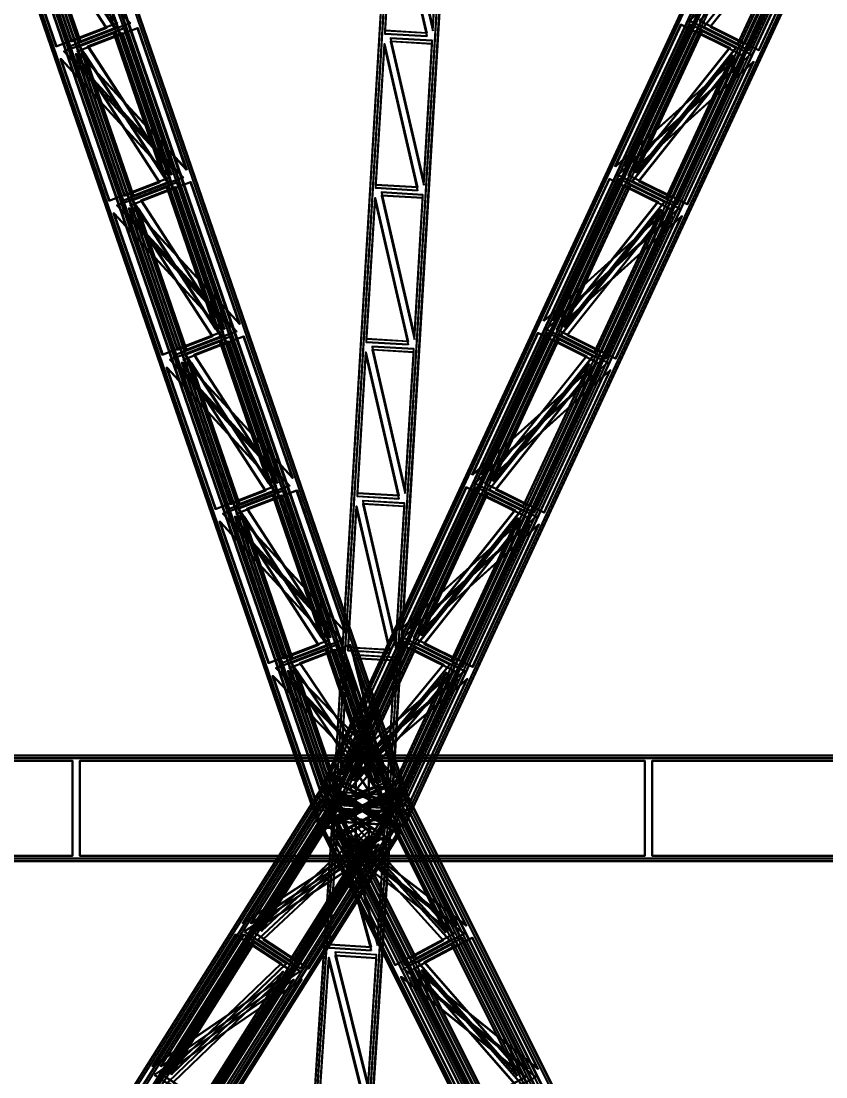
# Model space of a CAD drawing. Header units: millimetres. Extents: x -84906 to 117550, y -3000 to 338000.
# Drawn here: x -9073 to -2987, y 103968 to 111956 of the extents above; entities that cross this region are included whole.
import ezdxf

# ---------------------------------------------------------------- set-up
doc = ezdxf.new("R2010")
doc.units = ezdxf.units.MM
doc.layers.add('D-STR-DIM', color=7, linetype='Continuous', lineweight=13)
doc.layers.add('D-STR-STRC', color=7, linetype='Continuous', lineweight=25)
doc.styles.add('OpenSansCondensed-Light', font='OpenSansCondensed-Light.ttf')
doc.styles.add('TOWER_UNICODE', font='Arial Unicode.ttf')
doc.dimstyles.new('EZDXF', dxfattribs={"dimtxt": 0.25, "dimasz": 0.175, "dimexe": 0.375, "dimexo": 0.125, "dimgap": 0.1, "dimtad": 1, "dimlfac": 100, "dimzin": 12, "dimdsep": 46, "dimtxsty": 'OpenSansCondensed-Light', "dimblk": 'ARCHTICK', "dimcen": 2.5, "dimazin": 3, "dimtfac": 0.5, "dimtmove": 2, "dimatfit": 3})

# ---------------------------------------------------------------- blocks, each defined once
blk = doc.blocks.new('_ARCHTICK')
at = {"color": 0, "linetype": 'BYBLOCK', "const_width": 0.15}
blk.add_lwpolyline([(-0.5, -0.5), (0.5, 0.5)], dxfattribs=at)

msp = doc.modelspace()

# ---------------------------------------------------------------- linework, layer by layer
at = {"layer": 'D-STR-STRC'}
for points in [[(-6260.8, 106109.5), (-6828.6, 105890.5), (-11640.1, 119890.5), (-11072.3, 120109.5)], [(-6255.6, 106109.5), (-6823.3, 105890.5), (-11634.8, 119890.5), (-11067, 120109.5)], [(-6160.6, 106109.5), (-6728.4, 105890.5), (-11539.8, 119890.5), (-10972.1, 120109.5)], [(-6155.3, 106109.5), (-6723.1, 105890.5), (-11534.6, 119890.5), (-10966.8, 120109.5)], [(-6340.3, 106071.8), (-6712.9, 105928.2), (-11524.3, 119928.2), (-11151.8, 120071.8)], [(-6335, 106071.8), (-6707.6, 105928.2), (-11519.1, 119928.2), (-11146.5, 120071.8)], [(-6276.3, 106071.8), (-6648.9, 105928.2), (-11460.4, 119928.2), (-11087.8, 120071.8)], [(-6271, 106071.8), (-6643.6, 105928.2), (-11455.1, 119928.2), (-11082.5, 120071.8)], [(-6811.4, 106138.2), (-6252.7, 105861.8), (239.3, 119861.8), (-319.5, 120138.2)], [(-6807.4, 106138.2), (-6248.7, 105861.8), (243.3, 119861.8), (-315.5, 120138.2)], [(-6735.3, 106138.2), (-6176.5, 105861.8), (315.5, 119861.8), (-243.3, 120138.2)], [(-6731.3, 106138.2), (-6172.5, 105861.8), (319.5, 119861.8), (-239.3, 120138.2)], [(-6701.6, 106090.7), (-6334.9, 105909.3), (157, 119909.3), (-209.7, 120090.7)], [(-6697.6, 106090.7), (-6330.9, 105909.3), (161, 119909.3), (-205.7, 120090.7)], [(-6653, 106090.7), (-6286.3, 105909.3), (205.7, 119909.3), (-161, 120090.7)], [(-6649, 106090.7), (-6282.3, 105909.3), (209.7, 119909.3), (-157, 120090.7)], [(-6272.4, 106000.1), (-6711.6, 106026.1), (-5871.3, 120026.1), (-5432.1, 120000.1)], [(-6272.4, 106000.1), (-6711.6, 106026.1), (-5871.3, 120026.1), (-5432.1, 120000.1)], [(-6272.4, 105998.2), (-6711.6, 106024.2), (-5871.3, 120024.2), (-5432.1, 119998.2)], [(-6272.4, 105998.2), (-6711.6, 106024.2), (-5871.3, 120024.2), (-5432.1, 119998.2)], [(-6272.4, 105975.8), (-6711.6, 106001.8), (-5871.3, 120001.8), (-5432.1, 119975.8)], [(-6272.4, 105975.8), (-6711.6, 106001.8), (-5871.3, 120001.8), (-5432.1, 119975.8)], [(-6272.4, 105973.9), (-6711.6, 105999.9), (-5871.3, 119999.9), (-5432.1, 119973.9)], [(-6272.4, 105973.9), (-6711.6, 105999.9), (-5871.3, 119999.9), (-5432.1, 119973.9)], [(-5957.9, 111907.7), (-5893.8, 112975.2), (-6208.2, 112993.8)], [(-5957.9, 111907.7), (-5893.8, 112975.2), (-6208.2, 112993.8)], [(-5957.9, 111905.8), (-5893.8, 112973.3), (-6208.2, 112991.9)], [(-5957.9, 111905.8), (-5893.8, 112973.3), (-6208.2, 112991.9)], [(-5957.9, 111883.4), (-5893.8, 112950.9), (-6208.2, 112969.5)], [(-5957.9, 111883.4), (-5893.8, 112950.9), (-6208.2, 112969.5)], [(-5957.9, 111881.4), (-5893.8, 112949), (-6208.2, 112967.6)], [(-5957.9, 111881.4), (-5893.8, 112949), (-6208.2, 112967.6)], [(-8429.4, 111901.9), (-8691.1, 111801), (-9059.7, 112873.7)], [(-8424.1, 111901.9), (-8685.8, 111801), (-9054.4, 112873.7)], [(-8365.4, 111901.9), (-8627.1, 111801), (-8995.7, 112873.7)], [(-8360.1, 111901.9), (-8621.8, 111801), (-8990.5, 112873.7)], [(-6005.5, 111865.7), (-6319.9, 111884.3), (-6255.8, 112951.9)], [(-6005.5, 111865.7), (-6319.9, 111884.3), (-6255.8, 112951.9)], [(-6005.5, 111863.8), (-6319.9, 111882.4), (-6255.8, 112950)], [(-6005.5, 111863.8), (-6319.9, 111882.4), (-6255.8, 112950)], [(-6005.5, 111841.4), (-6319.9, 111860), (-6255.8, 112927.6)], [(-6005.5, 111841.4), (-6319.9, 111860), (-6255.8, 112927.6)], [(-6005.5, 111839.5), (-6319.9, 111858.1), (-6255.8, 112925.7)], [(-6005.5, 111839.5), (-6319.9, 111858.1), (-6255.8, 112925.7)], [(-8349.9, 111939.6), (-8806.8, 111763.4), (-9175.4, 112836.1)], [(-8344.6, 111939.6), (-8801.5, 111763.4), (-9170.2, 112836.1)], [(-8249.7, 111939.6), (-8706.5, 111763.4), (-9075.2, 112836.1)], [(-8244.4, 111939.6), (-8701.3, 111763.4), (-9069.9, 112836.1)], [(-4020.8, 111959.7), (-3571.1, 111737.2), (-3071.9, 112813.7)], [(-4016.7, 111959.7), (-3567.1, 111737.2), (-3067.9, 112813.7)], [(-3944.6, 111959.7), (-3494.9, 111737.2), (-2995.7, 112813.7)], [(-3940.6, 111959.7), (-3490.9, 111737.2), (-2991.7, 112813.7)], [(-3910.9, 111912.1), (-3653.4, 111784.7), (-3154.2, 112861.2)], [(-3906.9, 111912.1), (-3649.4, 111784.7), (-3150.2, 112861.2)], [(-3862.3, 111912.1), (-3604.7, 111784.7), (-3105.6, 112861.2)], [(-3858.3, 111912.1), (-3600.7, 111784.7), (-3101.6, 112861.2)], [(-4582.2, 110853), (-4083, 111929.5), (-3633.4, 111707)], [(-4578.2, 110853), (-4079, 111929.5), (-3629.4, 111707)], [(-4506, 110853), (-4006.9, 111929.5), (-3557.2, 111707)], [(-4502, 110853), (-4002.9, 111929.5), (-3553.2, 111707)], [(-7923.6, 110830.6), (-8292.2, 111903.3), (-8749.1, 111727.1)], [(-7918.3, 110830.6), (-8286.9, 111903.3), (-8743.8, 111727.1)], [(-7823.3, 110830.6), (-8192, 111903.3), (-8648.9, 111727.1)], [(-7818, 110830.6), (-8186.7, 111903.3), (-8643.6, 111727.1)], [(-8003, 110792.9), (-8371.7, 111865.6), (-8633.4, 111764.7)], [(-7997.7, 110792.9), (-8366.4, 111865.6), (-8628.1, 111764.7)], [(-7939, 110792.9), (-8307.7, 111865.6), (-8569.4, 111764.7)], [(-7933.8, 110792.9), (-8302.4, 111865.6), (-8564.1, 111764.7)], [(-4472.4, 110805.5), (-3973.2, 111882), (-3715.7, 111754.5)], [(-4468.4, 110805.5), (-3969.2, 111882), (-3711.6, 111754.5)], [(-4423.8, 110805.5), (-3924.6, 111882), (-3667, 111754.5)], [(-4419.8, 110805.5), (-3920.6, 111882), (-3663, 111754.5)], [(-6075.5, 110699.1), (-6389.9, 110717.7), (-6325.9, 111785.2)], [(-6075.5, 110699.1), (-6389.9, 110717.7), (-6325.9, 111785.2)], [(-6075.5, 110697.2), (-6389.9, 110715.8), (-6325.9, 111783.3)], [(-6075.5, 110697.2), (-6389.9, 110715.8), (-6325.9, 111783.3)], [(-6075.5, 110674.7), (-6389.9, 110693.4), (-6325.9, 111760.9)], [(-6075.5, 110674.7), (-6389.9, 110693.4), (-6325.9, 111760.9)], [(-6075.5, 110672.8), (-6389.9, 110691.4), (-6325.9, 111759)], [(-6075.5, 110672.8), (-6389.9, 110691.4), (-6325.9, 111759)], [(-6027.9, 110741), (-5963.8, 111808.6), (-6278.3, 111827.2)], [(-6027.9, 110741), (-5963.8, 111808.6), (-6278.3, 111827.2)], [(-6027.9, 110739.1), (-5963.8, 111806.6), (-6278.3, 111825.3)], [(-6027.9, 110739.1), (-5963.8, 111806.6), (-6278.3, 111825.3)], [(-6027.9, 110716.7), (-5963.8, 111784.2), (-6278.3, 111802.8)], [(-6027.9, 110716.7), (-5963.8, 111784.2), (-6278.3, 111802.8)], [(-6027.9, 110714.8), (-5963.8, 111782.3), (-6278.3, 111800.9)], [(-6027.9, 110714.8), (-5963.8, 111782.3), (-6278.3, 111800.9)], [(-8028.4, 110735.3), (-8290.1, 110634.4), (-8658.8, 111707.1)], [(-8023.1, 110735.3), (-8284.8, 110634.4), (-8653.5, 111707.1)], [(-7964.4, 110735.3), (-8226.1, 110634.4), (-8594.8, 111707.1)], [(-7959.2, 110735.3), (-8220.9, 110634.4), (-8589.5, 111707.1)], [(-4451.9, 110745.5), (-4194.4, 110618), (-3695.2, 111694.5)], [(-4447.9, 110745.5), (-4190.4, 110618), (-3691.2, 111694.5)], [(-4403.3, 110745.5), (-4145.7, 110618), (-3646.6, 111694.5)], [(-4399.3, 110745.5), (-4141.7, 110618), (-3642.6, 111694.5)], [(-7949, 110772.9), (-8405.8, 110596.7), (-8774.5, 111669.4)], [(-7943.7, 110772.9), (-8400.5, 110596.7), (-8769.2, 111669.4)], [(-7848.7, 110772.9), (-8305.6, 110596.7), (-8674.2, 111669.4)], [(-7843.4, 110772.9), (-8300.3, 110596.7), (-8669, 111669.4)], [(-4561.7, 110793), (-4112.1, 110570.5), (-3612.9, 111647)], [(-4557.7, 110793), (-4108.1, 110570.5), (-3608.9, 111647)], [(-4485.6, 110793), (-4035.9, 110570.5), (-3536.7, 111647)], [(-4481.6, 110793), (-4031.9, 110570.5), (-3532.7, 111647)], [(-7522.6, 109663.9), (-7891.3, 110736.6), (-8348.1, 110560.4)], [(-7517.3, 109663.9), (-7886, 110736.6), (-8342.9, 110560.4)], [(-7422.4, 109663.9), (-7791, 110736.6), (-8247.9, 110560.4)], [(-7417.1, 109663.9), (-7785.8, 110736.6), (-8242.6, 110560.4)], [(-5123.2, 109686.3), (-4624, 110762.8), (-4174.4, 110540.3)], [(-5119.2, 109686.3), (-4620, 110762.8), (-4170.4, 110540.3)], [(-5047, 109686.3), (-4547.9, 110762.8), (-4098.2, 110540.3)], [(-5043, 109686.3), (-4543.8, 110762.8), (-4094.2, 110540.3)], [(-7602.1, 109626.3), (-7970.7, 110699), (-8232.4, 110598.1)], [(-7596.8, 109626.3), (-7965.4, 110699), (-8227.1, 110598.1)], [(-7538.1, 109626.3), (-7906.7, 110699), (-8168.4, 110598.1)], [(-7532.8, 109626.3), (-7901.5, 110699), (-8163.2, 110598.1)], [(-6097.9, 109574.3), (-6033.8, 110641.9), (-6348.3, 110660.5)], [(-6097.9, 109574.3), (-6033.8, 110641.9), (-6348.3, 110660.5)], [(-6097.9, 109572.4), (-6033.8, 110640), (-6348.3, 110658.6)], [(-6097.9, 109572.4), (-6033.8, 110640), (-6348.3, 110658.6)], [(-6097.9, 109550), (-6033.8, 110617.6), (-6348.3, 110636.2)], [(-6097.9, 109550), (-6033.8, 110617.6), (-6348.3, 110636.2)], [(-5013.4, 109638.8), (-4514.2, 110715.3), (-4256.7, 110587.9)], [(-5009.4, 109638.8), (-4510.2, 110715.3), (-4252.6, 110587.9)], [(-4964.8, 109638.8), (-4465.6, 110715.3), (-4208, 110587.9)], [(-4960.8, 109638.8), (-4461.6, 110715.3), (-4204, 110587.9)], [(-6145.5, 109532.4), (-6459.9, 109551), (-6395.9, 110618.6)], [(-6145.5, 109532.4), (-6459.9, 109551), (-6395.9, 110618.6)], [(-6145.5, 109530.5), (-6459.9, 109549.1), (-6395.9, 110616.6)], [(-6145.5, 109530.5), (-6459.9, 109549.1), (-6395.9, 110616.6)], [(-6145.5, 109508.1), (-6459.9, 109526.7), (-6395.9, 110594.2)], [(-6145.5, 109508.1), (-6459.9, 109526.7), (-6395.9, 110594.2)], [(-6145.5, 109506.2), (-6459.9, 109524.8), (-6395.9, 110592.3)], [(-6145.5, 109506.2), (-6459.9, 109524.8), (-6395.9, 110592.3)], [(-6097.9, 109548.1), (-6033.8, 110615.7), (-6348.3, 110634.3)], [(-6097.9, 109548.1), (-6033.8, 110615.7), (-6348.3, 110634.3)], [(-7548, 109606.2), (-8004.9, 109430.1), (-8373.5, 110502.8)], [(-7542.7, 109606.2), (-7999.6, 109430.1), (-8368.2, 110502.8)], [(-7447.8, 109606.2), (-7904.6, 109430.1), (-8273.3, 110502.8)], [(-7442.5, 109606.2), (-7899.3, 109430.1), (-8268, 110502.8)], [(-7627.4, 109568.6), (-7889.1, 109467.7), (-8257.8, 110540.4)], [(-7622.2, 109568.6), (-7883.9, 109467.7), (-8252.5, 110540.4)], [(-7563.5, 109568.6), (-7825.2, 109467.7), (-8193.8, 110540.4)], [(-7558.2, 109568.6), (-7819.9, 109467.7), (-8188.6, 110540.4)], [(-5102.7, 109626.3), (-4653.1, 109403.8), (-4153.9, 110480.3)], [(-5098.7, 109626.3), (-4649.1, 109403.8), (-4149.9, 110480.3)], [(-5026.6, 109626.3), (-4576.9, 109403.8), (-4077.7, 110480.3)], [(-5022.6, 109626.3), (-4572.9, 109403.8), (-4073.7, 110480.3)], [(-4992.9, 109578.8), (-4735.4, 109451.4), (-4236.2, 110527.8)], [(-4988.9, 109578.8), (-4731.3, 109451.4), (-4232.2, 110527.8)], [(-4944.3, 109578.8), (-4686.7, 109451.4), (-4187.6, 110527.8)], [(-4940.3, 109578.8), (-4682.7, 109451.4), (-4183.6, 110527.8)], [(-7121.7, 108497.2), (-7490.3, 109569.9), (-7947.2, 109393.8)], [(-7116.4, 108497.2), (-7485, 109569.9), (-7941.9, 109393.8)], [(-7021.4, 108497.2), (-7390.1, 109569.9), (-7846.9, 109393.8)], [(-7016.1, 108497.2), (-7384.8, 109569.9), (-7841.7, 109393.8)], [(-7201.1, 108459.6), (-7569.8, 109532.3), (-7831.5, 109431.4)], [(-7195.8, 108459.6), (-7564.5, 109532.3), (-7826.2, 109431.4)], [(-7137.1, 108459.6), (-7505.8, 109532.3), (-7767.5, 109431.4)], [(-7131.9, 108459.6), (-7500.5, 109532.3), (-7762.2, 109431.4)], [(-5664.2, 108519.7), (-5165, 109596.2), (-4715.4, 109373.7)], [(-5660.2, 108519.7), (-5161, 109596.2), (-4711.4, 109373.7)], [(-5588, 108519.7), (-5088.9, 109596.2), (-4639.2, 109373.7)], [(-5584, 108519.7), (-5084.8, 109596.2), (-4635.2, 109373.7)], [(-5554.4, 108472.2), (-5055.2, 109548.6), (-4797.6, 109421.2)], [(-5550.4, 108472.2), (-5051.2, 109548.6), (-4793.6, 109421.2)], [(-5505.8, 108472.2), (-5006.6, 109548.6), (-4749, 109421.2)], [(-5501.8, 108472.2), (-5002.6, 109548.6), (-4745, 109421.2)], [(-6215.5, 108365.7), (-6530, 108384.3), (-6465.9, 109451.9)], [(-6215.5, 108365.7), (-6530, 108384.3), (-6465.9, 109451.9)], [(-6215.5, 108363.8), (-6530, 108382.4), (-6465.9, 109450)], [(-6215.5, 108363.8), (-6530, 108382.4), (-6465.9, 109450)], [(-6167.9, 108407.7), (-6103.9, 109475.2), (-6418.3, 109493.8)], [(-6167.9, 108407.7), (-6103.9, 109475.2), (-6418.3, 109493.8)], [(-6167.9, 108405.8), (-6103.9, 109473.3), (-6418.3, 109491.9)], [(-6167.9, 108405.8), (-6103.9, 109473.3), (-6418.3, 109491.9)], [(-6167.9, 108383.4), (-6103.9, 109450.9), (-6418.3, 109469.5)], [(-6167.9, 108383.4), (-6103.9, 109450.9), (-6418.3, 109469.5)], [(-6167.9, 108381.4), (-6103.9, 109449), (-6418.3, 109467.6)], [(-6167.9, 108381.4), (-6103.9, 109449), (-6418.3, 109467.6)], [(-7226.5, 108401.9), (-7488.2, 108301), (-7856.8, 109373.7)], [(-7221.2, 108401.9), (-7482.9, 108301), (-7851.6, 109373.7)], [(-7162.5, 108401.9), (-7424.2, 108301), (-7792.9, 109373.7)], [(-7157.2, 108401.9), (-7418.9, 108301), (-7787.6, 109373.7)], [(-6215.5, 108341.4), (-6530, 108360), (-6465.9, 109427.6)], [(-6215.5, 108341.4), (-6530, 108360), (-6465.9, 109427.6)], [(-6215.5, 108339.5), (-6530, 108358.1), (-6465.9, 109425.7)], [(-6215.5, 108339.5), (-6530, 108358.1), (-6465.9, 109425.7)], [(-5533.9, 108412.1), (-5276.4, 108284.7), (-4777.2, 109361.2)], [(-5529.9, 108412.1), (-5272.3, 108284.7), (-4773.2, 109361.2)], [(-5485.3, 108412.1), (-5227.7, 108284.7), (-4728.6, 109361.2)], [(-5481.3, 108412.1), (-5223.7, 108284.7), (-4724.6, 109361.2)], [(-7147, 108439.6), (-7603.9, 108263.4), (-7972.6, 109336.1)], [(-7141.8, 108439.6), (-7598.6, 108263.4), (-7967.3, 109336.1)], [(-7046.8, 108439.6), (-7503.7, 108263.4), (-7872.3, 109336.1)], [(-7041.5, 108439.6), (-7498.4, 108263.4), (-7867.1, 109336.1)], [(-5643.7, 108459.7), (-5194.1, 108237.2), (-4694.9, 109313.7)], [(-5639.7, 108459.7), (-5190.1, 108237.2), (-4690.9, 109313.7)], [(-5567.6, 108459.7), (-5117.9, 108237.2), (-4618.7, 109313.7)], [(-5563.6, 108459.7), (-5113.9, 108237.2), (-4614.7, 109313.7)], [(-6720.7, 107330.6), (-7089.4, 108403.3), (-7546.2, 108227.1)], [(-6715.4, 107330.6), (-7084.1, 108403.3), (-7540.9, 108227.1)], [(-6620.5, 107330.6), (-6989.1, 108403.3), (-7446, 108227.1)], [(-6615.2, 107330.6), (-6983.8, 108403.3), (-7440.7, 108227.1)], [(-6205.2, 107353), (-5706, 108429.5), (-5256.4, 108207)], [(-6201.2, 107353), (-5702, 108429.5), (-5252.4, 108207)], [(-6129, 107353), (-5629.9, 108429.5), (-5180.2, 108207)], [(-6125, 107353), (-5625.8, 108429.5), (-5176.2, 108207)], [(-6800.1, 107292.9), (-7168.8, 108365.6), (-7430.5, 108264.7)], [(-6794.9, 107292.9), (-7163.5, 108365.6), (-7425.2, 108264.7)], [(-6736.2, 107292.9), (-7104.8, 108365.6), (-7366.5, 108264.7)], [(-6730.9, 107292.9), (-7099.6, 108365.6), (-7361.3, 108264.7)], [(-6237.9, 107241), (-6173.9, 108308.6), (-6488.3, 108327.2)], [(-6237.9, 107241), (-6173.9, 108308.6), (-6488.3, 108327.2)], [(-6237.9, 107239.1), (-6173.9, 108306.6), (-6488.3, 108325.3)], [(-6237.9, 107239.1), (-6173.9, 108306.6), (-6488.3, 108325.3)], [(-6095.4, 107305.5), (-5596.2, 108382), (-5338.6, 108254.5)], [(-6091.4, 107305.5), (-5592.2, 108382), (-5334.6, 108254.5)], [(-6046.8, 107305.5), (-5547.6, 108382), (-5290, 108254.5)], [(-6042.8, 107305.5), (-5543.6, 108382), (-5286, 108254.5)], [(-6285.5, 107199.1), (-6600, 107217.7), (-6535.9, 108285.2)], [(-6285.5, 107199.1), (-6600, 107217.7), (-6535.9, 108285.2)], [(-6285.5, 107197.2), (-6600, 107215.8), (-6535.9, 108283.3)], [(-6285.5, 107197.2), (-6600, 107215.8), (-6535.9, 108283.3)], [(-6285.5, 107174.7), (-6600, 107193.4), (-6535.9, 108260.9)], [(-6285.5, 107174.7), (-6600, 107193.4), (-6535.9, 108260.9)], [(-6285.5, 107172.8), (-6600, 107191.4), (-6535.9, 108259)], [(-6285.5, 107172.8), (-6600, 107191.4), (-6535.9, 108259)], [(-6237.9, 107216.7), (-6173.9, 108284.2), (-6488.3, 108302.8)], [(-6237.9, 107216.7), (-6173.9, 108284.2), (-6488.3, 108302.8)], [(-6237.9, 107214.8), (-6173.9, 108282.3), (-6488.3, 108300.9)], [(-6237.9, 107214.8), (-6173.9, 108282.3), (-6488.3, 108300.9)], [(-6746.1, 107272.9), (-7203, 107096.7), (-7571.6, 108169.4)], [(-6740.8, 107272.9), (-7197.7, 107096.7), (-7566.3, 108169.4)], [(-6645.8, 107272.9), (-7102.7, 107096.7), (-7471.4, 108169.4)], [(-6640.6, 107272.9), (-7097.4, 107096.7), (-7466.1, 108169.4)], [(-6825.5, 107235.3), (-7087.2, 107134.4), (-7455.9, 108207.1)], [(-6820.3, 107235.3), (-7082, 107134.4), (-7450.6, 108207.1)], [(-6761.6, 107235.3), (-7023.3, 107134.4), (-7391.9, 108207.1)], [(-6756.3, 107235.3), (-7018, 107134.4), (-7386.6, 108207.1)], [(-6074.9, 107245.5), (-5817.4, 107118), (-5318.2, 108194.5)], [(-6070.9, 107245.5), (-5813.3, 107118), (-5314.2, 108194.5)], [(-6026.3, 107245.5), (-5768.7, 107118), (-5269.6, 108194.5)], [(-6022.3, 107245.5), (-5764.7, 107118), (-5265.5, 108194.5)], [(-6184.7, 107293), (-5735.1, 107070.5), (-5235.9, 108147)], [(-6180.7, 107293), (-5731.1, 107070.5), (-5231.9, 108147)], [(-6108.6, 107293), (-5658.9, 107070.5), (-5159.7, 108147)], [(-6104.5, 107293), (-5654.9, 107070.5), (-5155.7, 108147)], [(-6343.2, 106232), (-6688.4, 107236.6), (-7145.3, 107060.4)], [(-6337.9, 106232), (-6683.1, 107236.6), (-7140, 107060.4)], [(-6242.9, 106232), (-6588.2, 107236.6), (-7045, 107060.4)], [(-6237.6, 106232), (-6582.9, 107236.6), (-7039.8, 107060.4)], [(-6715.9, 106251.7), (-6247, 107262.8), (-5797.4, 107040.3)], [(-6711.9, 106251.7), (-6243, 107262.8), (-5793.4, 107040.3)], [(-6639.7, 106251.7), (-6170.8, 107262.8), (-5721.2, 107040.3)], [(-6635.7, 106251.7), (-6166.8, 107262.8), (-5717.2, 107040.3)], [(-6606.1, 106204.2), (-6137.2, 107215.3), (-5879.6, 107087.9)], [(-6602.1, 106204.2), (-6133.2, 107215.3), (-5875.6, 107087.9)], [(-6557.4, 106204.2), (-6088.6, 107215.3), (-5831, 107087.9)], [(-6553.4, 106204.2), (-6084.6, 107215.3), (-5827, 107087.9)], [(-6422.6, 106194.4), (-6767.8, 107199), (-7029.5, 107098.1)], [(-6417.3, 106194.4), (-6762.6, 107199), (-7024.3, 107098.1)], [(-6358.6, 106194.4), (-6703.9, 107199), (-6965.6, 107098.1)], [(-6353.4, 106194.4), (-6698.6, 107199), (-6960.3, 107098.1)], [(-6303.7, 106146.2), (-6243.9, 107141.9), (-6558.3, 107160.5)], [(-6303.7, 106146.2), (-6243.9, 107141.9), (-6558.3, 107160.5)], [(-6303.7, 106144.3), (-6243.9, 107140), (-6558.3, 107158.6)], [(-6303.7, 106144.3), (-6243.9, 107140), (-6558.3, 107158.6)], [(-6303.7, 106121.9), (-6243.9, 107117.6), (-6558.3, 107136.2)], [(-6303.7, 106121.9), (-6243.9, 107117.6), (-6558.3, 107136.2)], [(-6303.7, 106120), (-6243.9, 107115.7), (-6558.3, 107134.3)], [(-6303.7, 106120), (-6243.9, 107115.7), (-6558.3, 107134.3)], [(-6351.3, 106104.2), (-6665.7, 106122.9), (-6605.9, 107118.6)], [(-6351.3, 106104.2), (-6665.7, 106122.9), (-6605.9, 107118.6)], [(-6351.3, 106102.3), (-6665.7, 106120.9), (-6605.9, 107116.6)], [(-6351.3, 106102.3), (-6665.7, 106120.9), (-6605.9, 107116.6)], [(-6351.3, 106079.9), (-6665.7, 106098.5), (-6605.9, 107094.2)], [(-6351.3, 106079.9), (-6665.7, 106098.5), (-6605.9, 107094.2)], [(-6351.3, 106078), (-6665.7, 106096.6), (-6605.9, 107092.3)], [(-6351.3, 106078), (-6665.7, 106096.6), (-6605.9, 107092.3)], [(-6368.5, 106174.4), (-6825.4, 105998.2), (-7170.7, 107002.8)], [(-6363.3, 106174.4), (-6820.1, 105998.2), (-7165.4, 107002.8)], [(-6268.3, 106174.4), (-6725.2, 105998.2), (-7070.4, 107002.8)], [(-6263, 106174.4), (-6719.9, 105998.2), (-7065.1, 107002.8)], [(-6448, 106136.7), (-6709.7, 106035.8), (-7054.9, 107040.4)], [(-6442.7, 106136.7), (-6704.4, 106035.8), (-7049.7, 107040.4)], [(-6384, 106136.7), (-6645.7, 106035.8), (-6991, 107040.4)], [(-6378.7, 106136.7), (-6640.4, 106035.8), (-6985.7, 107040.4)], [(-6695.4, 106191.7), (-6245.8, 105969.2), (-5776.9, 106980.3)], [(-6691.4, 106191.7), (-6241.8, 105969.2), (-5772.9, 106980.3)], [(-6619.2, 106191.7), (-6169.6, 105969.2), (-5700.7, 106980.3)], [(-6615.2, 106191.7), (-6165.6, 105969.2), (-5696.7, 106980.3)], [(-6585.6, 106144.2), (-6328, 106016.7), (-5859.2, 107027.8)], [(-6581.6, 106144.2), (-6324, 106016.7), (-5855.2, 107027.8)], [(-6537, 106144.2), (-6279.4, 106016.7), (-5810.6, 107027.8)], [(-6533, 106144.2), (-6275.4, 106016.7), (-5806.5, 107027.8)], [(-12983.9, 106400), (-12983.9, 105600), (12983.9, 105600), (12983.9, 106400)], [(12983.9, 106400), (12983.9, 105600), (-12983.9, 105600), (-12983.9, 106400)], [(-10792.4, 106360), (-10792.4, 105640), (-8683.4, 105640), (-8683.4, 106360)], [(-8683.4, 106360), (-8683.4, 105640), (-10792.4, 105640), (-10792.4, 106360)], [(-8628.4, 106360), (-8628.4, 105640), (-6542, 105640), (-6542, 106360)], [(-6542, 106360), (-6542, 105640), (-8628.4, 105640), (-8628.4, 106360)], [(-6542, 106400), (-6542, 106400), (-6542, 105600), (-6542, 105600)], [(-6542, 106400), (-6542, 106400), (-6542, 105600), (-6542, 105600)], [(-6442, 106400), (-6442, 106400), (-6442, 105600), (-6442, 105600)], [(-6442, 106400), (-6442, 106400), (-6442, 105600), (-6442, 105600)], [(-6442, 106360), (-6442, 105640), (-4355.5, 105640), (-4355.5, 106360)], [(-4355.5, 106360), (-4355.5, 105640), (-6442, 105640), (-6442, 106360)], [(-4300.5, 106360), (-4300.5, 105640), (-2191.5, 105640), (-2191.5, 106360)], [(-2191.5, 106360), (-2191.5, 105640), (-4300.5, 105640), (-4300.5, 106360)], [(-14971.3, 93173), (-14444.1, 92827), (-6260.7, 105827), (-6788, 106173)], [(-14968.1, 93173), (-14440.9, 92827), (-6257.5, 105827), (-6784.7, 106173)], [(-14909.8, 93173), (-14382.6, 92827), (-6199.2, 105827), (-6726.4, 106173)], [(-14906.6, 93173), (-14379.4, 92827), (-6196, 105827), (-6723.2, 106173)], [(-6187.6, 106203.4), (-6293.1, 106203.4), (-6860.9, 105984.5), (-6755.4, 105984.5)], [(-6788, 106173), (-6723.2, 106173), (-6706.7, 106162.2), (-6771.5, 106162.2)], [(-6788, 106173), (-6723.2, 106173), (-6196, 105827), (-6260.7, 105827)], [(-6769.6, 106228.4), (-6689.4, 106228.4), (-6130.7, 105951.9), (-6210.8, 105951.9)], [(-6372.6, 106165.8), (-6303.3, 106165.8), (-6675.9, 106022.1), (-6745.2, 106022.1)], [(-6607.2, 106180.9), (-6659.8, 106180.9), (-6293.1, 105999.5), (-6240.5, 105999.5)], [(-14869.6, 93113.6), (-14523.6, 92886.4), (-6340.2, 105886.4), (-6686.2, 106113.6)], [(-14866.4, 93113.6), (-14520.4, 92886.4), (-6337, 105886.4), (-6683, 106113.6)], [(-14830.3, 93113.6), (-14484.3, 92886.4), (-6301, 105886.4), (-6646.9, 106113.6)], [(-14827.1, 93113.6), (-14481.1, 92886.4), (-6297.7, 105886.4), (-6643.7, 106113.6)], [(-6840.9, 106088.9), (-6776.1, 106088.9), (-6248.9, 105742.8), (-6313.7, 105742.8)], [(-6155.3, 106109.5), (-6260.8, 106109.5), (-6828.6, 105890.5), (-6723.1, 105890.5)], [(-6811.4, 106138.2), (-6731.3, 106138.2), (-6713.8, 106129.6), (-6794, 106129.6)], [(-6811.4, 106138.2), (-6731.3, 106138.2), (-6172.5, 105861.8), (-6252.7, 105861.8)], [(234.8, 93146.7), (-315.5, 92853.3), (-6807.5, 105853.3), (-6257.1, 106146.7)], [(-6176.4, 106146.7), (-6257.1, 106146.7), (-6807.5, 105853.3), (-6726.8, 105853.3)], [(238.9, 93146.7), (-311.5, 92853.3), (-6803.4, 105853.3), (-6253.1, 106146.7)], [(311.5, 93146.7), (-238.9, 92853.3), (-6730.8, 105853.3), (-6180.5, 106146.7)], [(315.5, 93146.7), (-234.8, 92853.3), (-6726.8, 105853.3), (-6176.4, 106146.7)], [(-6266.4, 106099.2), (-6266.4, 106073), (-6705.6, 106099), (-6705.6, 106125.2)], [(-6266.4, 106073), (-6266.4, 106099.2), (-6705.6, 106125.2), (-6705.6, 106099)], [(-6649, 106090.7), (-6701.6, 106090.7), (-6684.2, 106082.1), (-6631.5, 106082.1)], [(-6649, 106090.7), (-6701.6, 106090.7), (-6334.9, 105909.3), (-6282.3, 105909.3)], [(154.1, 93096.3), (-207.1, 92903.7), (-6699, 105903.7), (-6337.8, 106096.3)], [(-6337.8, 106096.3), (-6284.9, 106096.3), (-6646.1, 105903.7), (-6699, 105903.7)], [(158.1, 93096.3), (-203, 92903.7), (-6695, 105903.7), (-6333.8, 106096.3)], [(-6643.7, 106113.6), (-6686.2, 106113.6), (-6669.7, 106102.7), (-6627.2, 106102.7)], [(-6643.7, 106113.6), (-6686.2, 106113.6), (-6340.2, 105886.4), (-6297.7, 105886.4)], [(203, 93096.3), (-158.1, 92903.7), (-6650.1, 105903.7), (-6288.9, 106096.3)], [(207.1, 93096.3), (-154.1, 92903.7), (-6646.1, 105903.7), (-6284.9, 106096.3)], [(-6337.8, 106096.3), (-6284.9, 106096.3), (-6302.1, 106087.1), (-6355, 106087.1)], [(-6155.3, 106109.5), (-6260.8, 106109.5), (-6278.6, 106102.6), (-6173.1, 106102.6)], [(-6176.4, 106146.7), (-6257.1, 106146.7), (-6274.3, 106137.6), (-6193.6, 106137.6)], [(-7118.1, 93000.1), (-7557.2, 93028.2), (-6711.5, 106028.2), (-6272.4, 106000.1)], [(-7118.1, 93000.1), (-7557.2, 93028.2), (-6711.5, 106028.2), (-6272.4, 106000.1)], [(-7118.1, 92998.1), (-7557.2, 93026.2), (-6711.5, 106026.2), (-6272.4, 105998.1)], [(-7118.1, 92998.1), (-7557.2, 93026.2), (-6711.5, 106026.2), (-6272.4, 105998.1)], [(-7398.6, 105129.1), (-6808, 106067.3), (-6383.7, 105788.8)], [(-7395.3, 105129.1), (-6804.7, 106067.3), (-6380.5, 105788.8)], [(-7337, 105129.1), (-6746.4, 106067.3), (-6322.2, 105788.8)], [(-7333.8, 105129.1), (-6743.2, 106067.3), (-6318.9, 105788.8)], [(-7296.8, 105069.6), (-6706.2, 106007.8), (-6463.2, 105848.3)], [(-7293.6, 105069.6), (-6703, 106007.8), (-6460, 105848.3)], [(-7257.5, 105069.6), (-6666.9, 106007.8), (-6423.9, 105848.3)], [(-7254.3, 105069.6), (-6663.7, 106007.8), (-6420.7, 105848.3)], [(-6132.1, 106057.9), (-6212.7, 106057.9), (-6763.1, 105764.4), (-6682.4, 105764.4)], [(-6696.7, 106029.4), (-6739.2, 106029.4), (-6393.2, 105802.3), (-6350.7, 105802.3)], [(-6340.3, 106071.8), (-6271, 106071.8), (-6643.6, 105928.2), (-6712.9, 105928.2)], [(-6691.6, 106024.9), (-6691.6, 105998.7), (-6711.6, 105999.9), (-6711.6, 106026.1)], [(-6272.4, 106000.1), (-6272.4, 105973.9), (-6711.6, 105999.9), (-6711.6, 106026.1)], [(-6691.6, 105998.7), (-6691.6, 106024.9), (-6711.6, 106026.1), (-6711.6, 105999.9)], [(-6272.4, 105973.9), (-6272.4, 106000.1), (-6711.6, 106026.1), (-6711.6, 105999.9)], [(-6691.5, 106027), (-6691.5, 105998.6), (-6711.5, 105999.9), (-6711.5, 106028.2)], [(-6272.4, 106000.1), (-6272.4, 105971.8), (-6711.5, 105999.9), (-6711.5, 106028.2)], [(-6691.5, 105998.6), (-6691.5, 106027), (-6711.5, 106028.2), (-6711.5, 105999.9)], [(-6272.4, 105971.8), (-6272.4, 106000.1), (-6711.5, 106028.2), (-6711.5, 105999.9)], [(-5782.7, 105109.5), (-6247.1, 106039.5), (-6690, 105803.4)], [(-5778.7, 105109.5), (-6243.1, 106039.5), (-6686, 105803.4)], [(-6293.5, 106007.4), (-6240.5, 106007.4), (-6601.7, 105814.8), (-6654.6, 105814.8)], [(-5706.1, 105109.5), (-6170.5, 106039.5), (-6613.4, 105803.4)], [(-5702, 105109.5), (-6166.5, 106039.5), (-6609.3, 105803.4)], [(-6340.3, 106071.8), (-6271, 106071.8), (-6288.8, 106065), (-6358, 106065)], [(-7118.1, 92973.8), (-7557.2, 93001.9), (-6711.5, 106001.9), (-6272.4, 105973.8)], [(-7118.1, 92973.8), (-7557.2, 93001.9), (-6711.5, 106001.9), (-6272.4, 105973.8)], [(-7118.1, 92971.8), (-7557.2, 92999.9), (-6711.5, 105999.9), (-6272.4, 105971.8)], [(-7118.1, 92971.8), (-7557.2, 92999.9), (-6711.5, 105999.9), (-6272.4, 105971.8)], [(-6278.9, 105901.2), (-6278.9, 105872.8), (-6717.9, 105900.9), (-6717.9, 105929.3)], [(-6278.9, 105872.8), (-6278.9, 105901.2), (-6717.9, 105929.3), (-6717.9, 105900.9)], [(-6695.1, 105935), (-6625.9, 105935), (-6643.6, 105928.2), (-6712.9, 105928.2)], [(-6378.1, 104991.1), (-6318.8, 105903.7), (-6633.1, 105923.9)], [(-6378.1, 104991.1), (-6318.8, 105903.7), (-6633.1, 105923.9)], [(-5863.4, 105059.1), (-6327.9, 105989.1), (-6581.6, 105853.8)], [(-5859.4, 105059.1), (-6323.8, 105989.1), (-6577.5, 105853.8)], [(-5814.5, 105059.1), (-6279, 105989.1), (-6532.6, 105853.8)], [(-5810.5, 105059.1), (-6274.9, 105989.1), (-6528.6, 105853.8)], [(-6272.4, 106000.1), (-6272.4, 105971.8), (-6292.4, 105973), (-6292.4, 106001.4)], [(-6272.4, 105971.8), (-6272.4, 106000.1), (-6292.4, 106001.4), (-6292.4, 105973)], [(-6272.4, 106000.1), (-6272.4, 105973.9), (-6292.3, 105975.1), (-6292.3, 106001.3)], [(-6272.4, 105973.9), (-6272.4, 106000.1), (-6292.3, 106001.3), (-6292.3, 105975.1)], [(-6705.3, 105897.4), (-6810.9, 105897.4), (-6828.6, 105890.5), (-6723.1, 105890.5)], [(-6709.6, 105862.4), (-6790.3, 105862.4), (-6807.5, 105853.3), (-6726.8, 105853.3)], [(-6425.9, 104949.5), (-6740.3, 104969.6), (-6680.9, 105882.2)], [(-6425.9, 104949.5), (-6740.3, 104969.6), (-6680.9, 105882.2)], [(-6425.9, 104947.4), (-6740.3, 104967.5), (-6680.9, 105880.1)], [(-6425.9, 104947.4), (-6740.3, 104967.5), (-6680.9, 105880.1)], [(-6425.9, 104923.1), (-6740.3, 104943.2), (-6680.9, 105855.9)], [(-6425.9, 104923.1), (-6740.3, 104943.2), (-6680.9, 105855.9)], [(-6425.9, 104921.1), (-6740.3, 104941.2), (-6680.9, 105853.8)], [(-6425.9, 104921.1), (-6740.3, 104941.2), (-6680.9, 105853.8)], [(-6681.8, 105912.9), (-6628.9, 105912.9), (-6646.1, 105903.7), (-6699, 105903.7)], [(-6378.1, 104989), (-6318.8, 105901.7), (-6633.1, 105921.8)], [(-6378.1, 104989), (-6318.8, 105901.7), (-6633.1, 105921.8)], [(-6378.1, 104964.8), (-6318.8, 105877.4), (-6633.1, 105897.5)], [(-6378.1, 104964.8), (-6318.8, 105877.4), (-6633.1, 105897.5)], [(-6378.1, 104962.7), (-6318.8, 105875.4), (-6633.1, 105895.5)], [(-6378.1, 104962.7), (-6318.8, 105875.4), (-6633.1, 105895.5)], [(-6314.2, 105897.3), (-6356.7, 105897.3), (-6340.2, 105886.4), (-6297.7, 105886.4)], [(-6299.8, 105917.9), (-6352.4, 105917.9), (-6334.9, 105909.3), (-6282.3, 105909.3)], [(-6270.1, 105870.4), (-6189.9, 105870.4), (-6172.5, 105861.8), (-6252.7, 105861.8)], [(-7283.6, 105007.4), (-7040.6, 104847.9), (-6450, 105786.1)], [(-7280.3, 105007.4), (-7037.3, 104847.9), (-6446.7, 105786.1)], [(-7244.3, 105007.4), (-7001.3, 104847.9), (-6410.7, 105786.1)], [(-7241.1, 105007.4), (-6998.1, 104847.9), (-6407.4, 105786.1)], [(-5882.1, 104998.4), (-6135.8, 104863.1), (-6600.3, 105793.2)], [(-5878.1, 104998.4), (-6131.8, 104863.1), (-6596.2, 105793.2)], [(-5833.2, 104998.4), (-6086.9, 104863.1), (-6551.4, 105793.2)], [(-5829.2, 104998.4), (-6082.9, 104863.1), (-6547.3, 105793.2)], [(-6277.2, 105837.8), (-6212.4, 105837.8), (-6196, 105827), (-6260.7, 105827)], [(-7385.3, 105066.9), (-6961.1, 104788.4), (-6370.5, 105726.6)], [(-7382.1, 105066.9), (-6957.8, 104788.4), (-6367.2, 105726.6)], [(-7323.8, 105066.9), (-6899.5, 104788.4), (-6308.9, 105726.6)], [(-7320.6, 105066.9), (-6896.3, 104788.4), (-6305.7, 105726.6)], [(-5801.4, 105048.9), (-6244.3, 104812.7), (-6708.7, 105742.7)], [(-5797.4, 105048.9), (-6240.3, 104812.7), (-6704.7, 105742.7)], [(-5724.8, 105048.9), (-6167.6, 104812.7), (-6632.1, 105742.7)], [(-5720.7, 105048.9), (-6163.6, 104812.7), (-6628.1, 105742.7)], [(-8080.5, 104045.7), (-7451.5, 105044.9), (-7027.3, 104766.5)], [(-8077.3, 104045.7), (-7448.3, 105044.9), (-7024, 104766.5)], [(-8019, 104045.7), (-7390, 105044.9), (-6965.7, 104766.5)], [(-8015.7, 104045.7), (-7386.7, 105044.9), (-6962.5, 104766.5)], [(-7978.8, 103986.2), (-7349.8, 104985.5), (-7106.8, 104825.9)], [(-7975.5, 103986.2), (-7346.5, 104985.5), (-7103.5, 104825.9)], [(-7939.5, 103986.2), (-7310.5, 104985.5), (-7067.5, 104825.9)], [(-7936.3, 103986.2), (-7307.3, 104985.5), (-7064.2, 104825.9)], [(-5241.7, 104026.2), (-5738.3, 105020.6), (-6181.2, 104784.5)], [(-5237.7, 104026.2), (-5734.3, 105020.6), (-6177.2, 104784.5)], [(-5165.1, 104026.2), (-5661.7, 105020.6), (-6104.5, 104784.5)], [(-5161, 104026.2), (-5657.6, 105020.6), (-6100.5, 104784.5)], [(-5322.4, 103975.7), (-5819, 104970.2), (-6072.7, 104834.9)], [(-5318.4, 103975.7), (-5815, 104970.2), (-6068.7, 104834.9)], [(-5273.5, 103975.7), (-5770.1, 104970.2), (-6023.8, 104834.9)], [(-5269.5, 103975.7), (-5766.1, 104970.2), (-6019.8, 104834.9)], [(-6448.6, 103907.8), (-6384.6, 104892.2), (-6698.9, 104912.3)], [(-6448.6, 103907.8), (-6384.6, 104892.2), (-6698.9, 104912.3)], [(-6448.6, 103905.7), (-6384.6, 104890.1), (-6698.9, 104910.2)], [(-6448.6, 103905.7), (-6384.6, 104890.1), (-6698.9, 104910.2)], [(-6448.6, 103881.5), (-6384.6, 104865.8), (-6698.9, 104885.9)], [(-6448.6, 103881.5), (-6384.6, 104865.8), (-6698.9, 104885.9)], [(-6496.4, 103866.1), (-6810.8, 103886.2), (-6746.7, 104870.6)], [(-6496.4, 103866.1), (-6810.8, 103886.2), (-6746.7, 104870.6)], [(-6496.4, 103864.1), (-6810.8, 103884.2), (-6746.7, 104868.5)], [(-6496.4, 103864.1), (-6810.8, 103884.2), (-6746.7, 104868.5)], [(-6496.4, 103839.8), (-6810.8, 103859.9), (-6746.7, 104844.3)], [(-6496.4, 103839.8), (-6810.8, 103859.9), (-6746.7, 104844.3)], [(-6496.4, 103837.7), (-6810.8, 103857.8), (-6746.7, 104842.2)], [(-6496.4, 103837.7), (-6810.8, 103857.8), (-6746.7, 104842.2)], [(-6448.6, 103879.4), (-6384.6, 104863.8), (-6698.9, 104883.9)], [(-6448.6, 103879.4), (-6384.6, 104863.8), (-6698.9, 104883.9)], [(-7965.5, 103924.1), (-7722.5, 103764.5), (-7093.5, 104763.8)], [(-7962.3, 103924.1), (-7719.3, 103764.5), (-7090.3, 104763.8)], [(-7926.3, 103924.1), (-7683.2, 103764.5), (-7054.2, 104763.8)], [(-7923, 103924.1), (-7680, 103764.5), (-7051, 104763.8)], [(-5341.2, 103915.1), (-5594.8, 103779.8), (-6091.5, 104774.3)], [(-5337.1, 103915.1), (-5590.8, 103779.8), (-6087.4, 104774.3)], [(-5292.2, 103915.1), (-5545.9, 103779.8), (-6042.5, 104774.3)], [(-5288.2, 103915.1), (-5541.9, 103779.8), (-6038.5, 104774.3)], [(-8067.3, 103983.5), (-7643, 103705.1), (-7014, 104704.3)], [(-8064, 103983.5), (-7639.8, 103705.1), (-7010.8, 104704.3)], [(-8005.7, 103983.5), (-7581.5, 103705.1), (-6952.5, 104704.3)], [(-8002.5, 103983.5), (-7578.3, 103705.1), (-6949.3, 104704.3)], [(-5260.4, 103965.5), (-5703.3, 103729.4), (-6199.9, 104723.8)], [(-5256.4, 103965.5), (-5699.3, 103729.4), (-6195.9, 104723.8)], [(-5183.8, 103965.5), (-5626.6, 103729.4), (-6123.3, 104723.8)], [(-5179.7, 103965.5), (-5622.6, 103729.4), (-6119.2, 104723.8)]]:
    msp.add_lwpolyline(points, close=True, dxfattribs=at)
for points in [[(-6358, 106065), (-11169.5, 120065)], [(-6340.3, 106071.8), (-11151.8, 120071.8)], [(-6288.8, 106065), (-11100.3, 120065)], [(-6278.6, 106102.6), (-11090.1, 120102.6)], [(-6271, 106071.8), (-11082.5, 120071.8)], [(-6260.8, 106109.5), (-11072.3, 120109.5)], [(-6173.1, 106102.6), (-10984.5, 120102.6)], [(-6155.3, 106109.5), (-10966.8, 120109.5)], [(-6811.4, 106138.2), (-319.5, 120138.2)], [(-6794, 106129.6), (-302, 120129.6)], [(-6731.3, 106138.2), (-239.3, 120138.2)], [(-6713.8, 106129.6), (-221.8, 120129.6)], [(-6701.6, 106090.7), (-209.7, 120090.7)], [(-6684.2, 106082.1), (-192.2, 120082.1)], [(-6649, 106090.7), (-157, 120090.7)], [(-6631.5, 106082.1), (-139.6, 120082.1)], [(-6711.6, 106026.1), (-5871.3, 120026.1)], [(-6711.6, 106026.1), (-5871.3, 120026.1)], [(-6711.6, 105999.9), (-5871.3, 119999.9)], [(-6711.6, 105999.9), (-5871.3, 119999.9)], [(-6691.6, 106024.9), (-5851.4, 120024.9)], [(-6691.6, 106024.9), (-5851.4, 120024.9)], [(-6691.6, 105998.7), (-5851.4, 119998.7)], [(-6691.6, 105998.7), (-5851.4, 119998.7)], [(-6292.3, 106001.3), (-5452.1, 120001.3)], [(-6292.3, 106001.3), (-5452.1, 120001.3)], [(-6272.4, 106000.1), (-5432.1, 120000.1)], [(-6272.4, 106000.1), (-5432.1, 120000.1)], [(-6712.9, 105928.2), (-11524.3, 119928.2)], [(-6695.1, 105935), (-11506.6, 119935)], [(-6643.6, 105928.2), (-11455.1, 119928.2)], [(-6625.9, 105935), (-11437.4, 119935)], [(-6352.4, 105917.9), (139.6, 119917.9)], [(-6334.9, 105909.3), (157, 119909.3)], [(-6299.8, 105917.9), (192.2, 119917.9)], [(-6292.3, 105975.1), (-5452.1, 119975.1)], [(-6292.3, 105975.1), (-5452.1, 119975.1)], [(-6282.3, 105909.3), (209.7, 119909.3)], [(-6272.4, 105973.9), (-5432.1, 119973.9)], [(-6272.4, 105973.9), (-5432.1, 119973.9)], [(-6828.6, 105890.5), (-11640.1, 119890.5)], [(-6810.9, 105897.4), (-11622.3, 119897.4)], [(-6723.1, 105890.5), (-11534.6, 119890.5)], [(-6705.3, 105897.4), (-11516.8, 119897.4)], [(-6270.1, 105870.4), (221.8, 119870.4)], [(-6252.7, 105861.8), (239.3, 119861.8)], [(-6189.9, 105870.4), (302, 119870.4)], [(-6172.5, 105861.8), (319.5, 119861.8)], [(-12983.9, 106400), (12983.9, 106400)], [(12983.9, 106400), (-12983.9, 106400)], [(-12983.9, 106380), (12983.9, 106380)], [(12983.9, 106380), (-12983.9, 106380)], [(-6542, 106400), (-6442, 106400)], [(-6442, 106400), (-6542, 106400)], [(-14971.3, 93173), (-6788, 106173)], [(-14906.6, 93173), (-6723.2, 106173)], [(-6840.9, 106088.9), (-6788, 106173)], [(-6811.4, 106138.2), (-6769.6, 106228.4)], [(-6776.1, 106088.9), (-6723.2, 106173)], [(-6731.3, 106138.2), (-6689.4, 106228.4)], [(-6701.6, 106090.7), (-6659.8, 106180.9)], [(-6649, 106090.7), (-6607.2, 106180.9)], [(-6340.3, 106071.8), (-6372.6, 106165.8)], [(-6271, 106071.8), (-6303.3, 106165.8)], [(-6260.8, 106109.5), (-6293.1, 106203.4)], [(-6155.3, 106109.5), (-6187.6, 106203.4)], [(-14954.9, 93162.2), (-6771.5, 106162.2)], [(-14890.1, 93162.2), (-6706.7, 106162.2)], [(-14869.6, 93113.6), (-6686.2, 106113.6)], [(-14853.1, 93102.7), (-6669.7, 106102.7)], [(-14827.1, 93113.6), (-6643.7, 106113.6)], [(-14810.6, 93102.7), (-6627.2, 106102.7)], [(-6739.2, 106029.4), (-6686.2, 106113.6)], [(-6711.6, 106026.1), (-6705.6, 106125.2)], [(-6711.6, 106026.1), (-6705.6, 106125.2)], [(-6711.6, 105999.9), (-6705.6, 106099)], [(-6711.6, 105999.9), (-6705.6, 106099)], [(-6696.7, 106029.4), (-6643.7, 106113.6)], [(136.9, 93087.1), (-6355, 106087.1)], [(154.1, 93096.3), (-6337.8, 106096.3)], [(-6293.5, 106007.4), (-6337.8, 106096.3)], [(189.9, 93087.1), (-6302.1, 106087.1)], [(207.1, 93096.3), (-6284.9, 106096.3)], [(-6240.5, 106007.4), (-6284.9, 106096.3)], [(217.6, 93137.6), (-6274.3, 106137.6)], [(-6272.4, 106000.1), (-6266.4, 106099.2)], [(-6272.4, 106000.1), (-6266.4, 106099.2)], [(234.8, 93146.7), (-6257.1, 106146.7)], [(-6212.7, 106057.9), (-6257.1, 106146.7)], [(298.3, 93137.6), (-6193.6, 106137.6)], [(315.5, 93146.7), (-6176.4, 106146.7)], [(-6132.1, 106057.9), (-6176.4, 106146.7)], [(-7557.2, 93028.2), (-6711.5, 106028.2)], [(-7557.2, 93028.2), (-6711.5, 106028.2)], [(-7537.3, 93027), (-6691.5, 106027)], [(-7537.3, 93027), (-6691.5, 106027)], [(-6712.9, 105928.2), (-6745.2, 106022.1)], [(-6717.9, 105929.3), (-6711.5, 106028.2)], [(-6717.9, 105929.3), (-6711.5, 106028.2)], [(-6643.6, 105928.2), (-6675.9, 106022.1)], [(-6272.4, 105973.9), (-6266.4, 106073)], [(-6272.4, 105973.9), (-6266.4, 106073)], [(-7557.2, 92999.9), (-6711.5, 105999.9)], [(-7557.2, 92999.9), (-6711.5, 105999.9)], [(-7537.3, 92998.6), (-6691.5, 105998.6)], [(-7537.3, 92998.6), (-6691.5, 105998.6)], [(-7138.1, 93001.4), (-6292.4, 106001.4)], [(-7138.1, 93001.4), (-6292.4, 106001.4)], [(-7138.1, 92973), (-6292.4, 105973)], [(-7138.1, 92973), (-6292.4, 105973)], [(-7118.1, 93000.1), (-6272.4, 106000.1)], [(-7118.1, 93000.1), (-6272.4, 106000.1)], [(-7118.1, 92971.8), (-6272.4, 105971.8)], [(-7118.1, 92971.8), (-6272.4, 105971.8)], [(-6828.6, 105890.5), (-6860.9, 105984.5)], [(-6723.1, 105890.5), (-6755.4, 105984.5)], [(-6717.9, 105900.9), (-6711.5, 105999.9)], [(-6717.9, 105900.9), (-6711.5, 105999.9)], [(-6334.9, 105909.3), (-6293.1, 105999.5)], [(-6282.3, 105909.3), (-6240.5, 105999.5)], [(-6278.9, 105901.2), (-6272.4, 106000.1)], [(-6278.9, 105901.2), (-6272.4, 106000.1)], [(-6278.9, 105872.8), (-6272.4, 105971.8)], [(-6278.9, 105872.8), (-6272.4, 105971.8)], [(-6252.7, 105861.8), (-6210.8, 105951.9)], [(-6172.5, 105861.8), (-6130.7, 105951.9)], [(-14540.1, 92897.3), (-6356.7, 105897.3)], [(-14523.6, 92886.4), (-6340.2, 105886.4)], [(-14497.6, 92897.3), (-6314.2, 105897.3)], [(-14481.1, 92886.4), (-6297.7, 105886.4)], [(-315.5, 92853.3), (-6807.5, 105853.3)], [(-6763.1, 105764.4), (-6807.5, 105853.3)], [(-298.3, 92862.4), (-6790.3, 105862.4)], [(-234.8, 92853.3), (-6726.8, 105853.3)], [(-6682.4, 105764.4), (-6726.8, 105853.3)], [(-217.6, 92862.4), (-6709.6, 105862.4)], [(-207.1, 92903.7), (-6699, 105903.7)], [(-6654.6, 105814.8), (-6699, 105903.7)], [(-189.9, 92912.9), (-6681.8, 105912.9)], [(-154.1, 92903.7), (-6646.1, 105903.7)], [(-6601.7, 105814.8), (-6646.1, 105903.7)], [(-136.9, 92912.9), (-6628.9, 105912.9)], [(-6393.2, 105802.3), (-6340.2, 105886.4)], [(-6350.7, 105802.3), (-6297.7, 105886.4)], [(-14460.6, 92837.8), (-6277.2, 105837.8)], [(-14444.1, 92827), (-6260.7, 105827)], [(-14395.8, 92837.8), (-6212.4, 105837.8)], [(-14379.4, 92827), (-6196, 105827)], [(-6313.7, 105742.8), (-6260.7, 105827)], [(-6248.9, 105742.8), (-6196, 105827)], [(-12983.9, 105620), (12983.9, 105620)], [(12983.9, 105620), (-12983.9, 105620)], [(-12983.9, 105600), (12983.9, 105600)], [(12983.9, 105600), (-12983.9, 105600)], [(-6542, 105600), (-6442, 105600)], [(-6442, 105600), (-6542, 105600)]]:
    msp.add_lwpolyline(points, dxfattribs=at)

# ---------------------------------------------------------------- dimensions: what is measured, and where the dimension line sits
at = {"layer": 'D-STR-DIM'}
msp.add_linear_dim(base=(-79000, 0), p1=(0, 0), p2=(0, 333000), angle=90, dimstyle='EZDXF', override={"dimtxt": 4200, "dimasz": 1875, "dimexe": 1050, "dimexo": 900, "dimgap": 1050, "dimtad": 1, "dimdec": 0, "dimlfac": 1, "dimlunit": 2, "dimtxsty": 'TOWER_UNICODE', "dimclrd": 7, "dimclre": 7, "dimclrt": 7}, dxfattribs=at).render()

doc.saveas('drawing.dxf')
